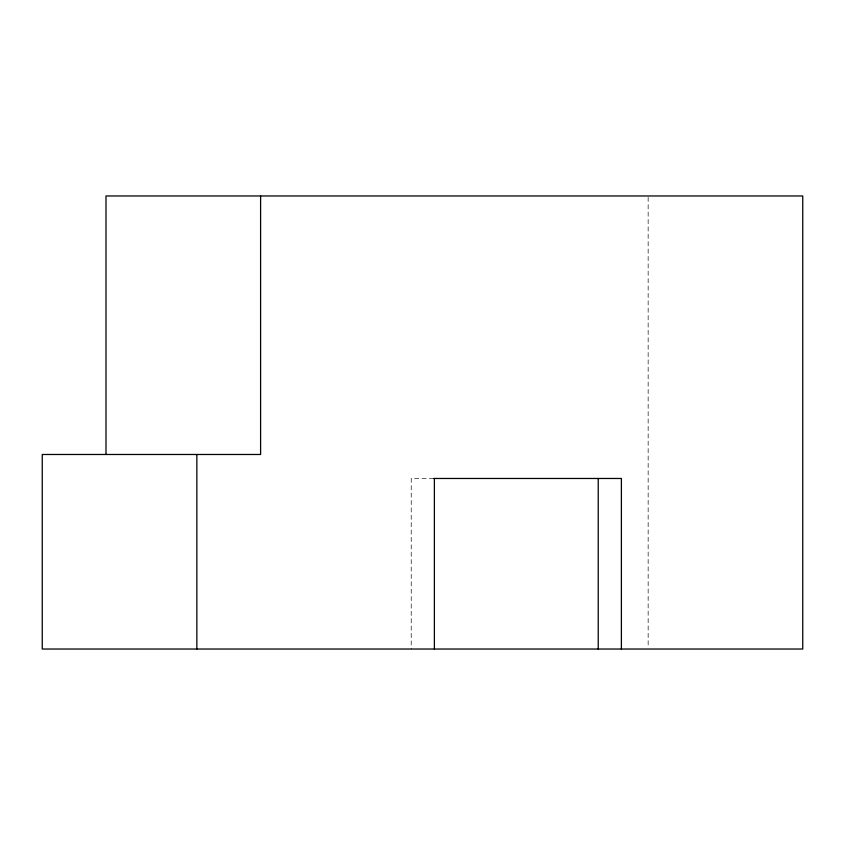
<?xml version="1.0" encoding="UTF-8"?>
<svg xmlns="http://www.w3.org/2000/svg" width="845" height="845" viewBox="0 0 845 845"><rect width="100%" height="100%" fill="white"/><g stroke="black" fill="none" stroke-linecap="round" stroke-linejoin="round"><path stroke-width="0.63" stroke-dasharray="4.22 3.17" d="M433.612 478.471L411.219 478.471L411.219 649.034M648.147 197.286L648.147 647.714"/><path stroke-width="1.27" d="M433.612 478.471L621.381 478.471L621.381 649.034M598.228 478.471L598.228 649.034M434.383 478.471L434.383 649.034M260.598 195.966L260.598 454.483L42.25 454.483L42.25 649.034L802.75 649.034L802.75 195.966L105.995 195.966L105.995 454.483M196.853 454.483L196.853 649.034"/></g></svg>
